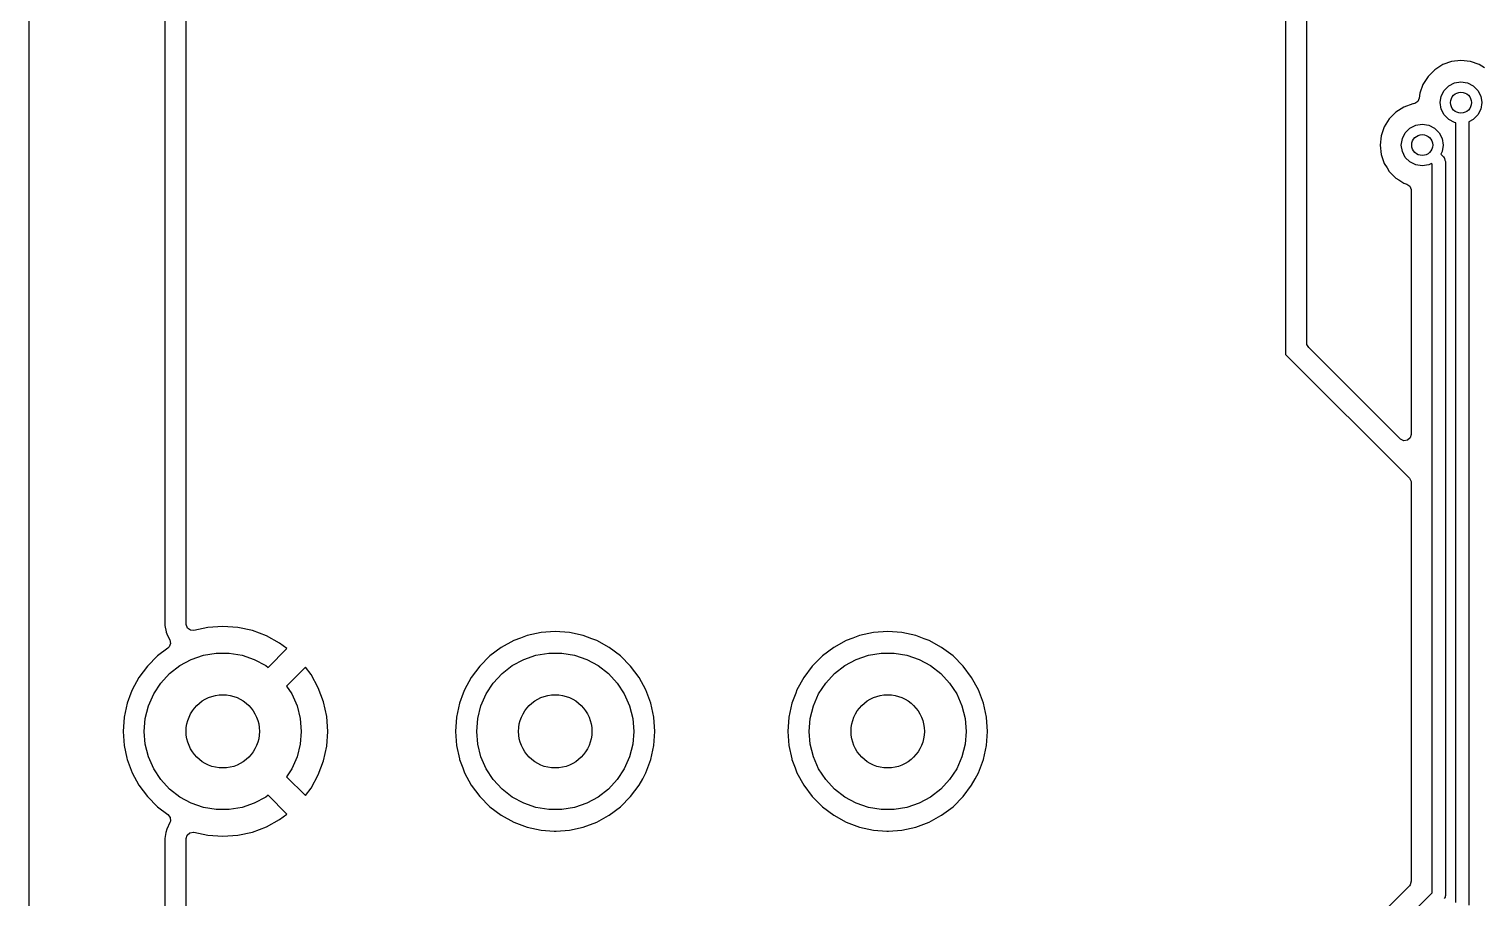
# Model space of a CAD drawing. Extents: x 0.71 to 7.56, y -5.16 to -0.79.
# Drawn here: x 0.709 to 1.802, y -4.503 to -3.85 of the extents above; entities that cross this region are included whole.
import ezdxf

# ---------------------------------------------------------------- set-up
doc = ezdxf.new("R2010")
doc.units = 0
doc.header["$MEASUREMENT"] = 0
doc.layers.add('BLACK', color=7, linetype='CONTINUOUS')

msp = doc.modelspace()

# ---------------------------------------------------------------- linework, layer by layer
at = {"layer": 'BLACK', "linetype": 'CONTINUOUS'}
for p, q in [((0.708681, -4.88178), (0.708681, -2.6378)), ((1.65354, -2.83953), (1.65354, -4.09449)), ((1.66951, -4.08585), (1.66951, -3.70079)), ((0.810807, -3.81559), (0.810807, -4.29759)), ((0.826772, -4.29731), (0.826772, -3.81559)), ((1.76566, -3.88032), (1.76064, -3.88534)), ((1.77167, -3.87654), (1.76566, -3.88032)), ((1.77838, -3.8742), (1.77167, -3.87654)), ((1.78543, -3.8734), (1.77838, -3.8742)), ((1.77838, -3.8742), (1.77838, -3.8742)), ((1.79249, -3.8742), (1.78543, -3.8734)), ((1.78543, -3.8734), (1.78543, -3.8734)), ((1.79919, -3.87654), (1.79249, -3.8742)), ((1.79249, -3.8742), (1.79249, -3.8742)), ((1.80299, -3.87893), (1.79919, -3.87654)), ((1.75686, -3.89136), (1.75451, -3.89806)), ((1.76064, -3.88534), (1.75686, -3.89136)), ((1.77618, -3.89238), (1.78057, -3.89014)), ((1.78057, -3.89014), (1.78543, -3.88937)), ((1.78543, -3.88937), (1.7903, -3.89014)), ((1.7903, -3.89014), (1.79469, -3.89238)), ((1.7541, -3.90172), (1.75304, -3.90426)), ((1.75451, -3.89806), (1.7541, -3.90172)), ((1.75451, -3.89806), (1.75451, -3.89806)), ((1.76969, -3.90512), (1.77046, -3.90025)), ((1.77046, -3.90025), (1.77269, -3.89586)), ((1.77269, -3.89586), (1.77618, -3.89238)), ((1.79469, -3.89238), (1.79817, -3.89586)), ((1.79817, -3.89586), (1.80041, -3.90025)), ((1.80041, -3.90025), (1.80118, -3.90512)), ((1.73653, -3.91221), (1.7315, -3.91723)), ((1.74254, -3.90843), (1.73653, -3.91221)), ((1.74924, -3.90609), (1.74254, -3.90843)), ((1.7498, -3.90603), (1.74924, -3.90609)), ((1.75077, -3.90581), (1.7498, -3.90603)), ((1.75304, -3.90426), (1.75077, -3.90581)), ((1.77046, -3.90998), (1.76969, -3.90512)), ((1.77269, -3.91437), (1.77046, -3.90998)), ((1.80041, -3.90998), (1.79817, -3.91437)), ((1.80118, -3.90512), (1.80041, -3.90998)), ((1.72772, -3.92325), (1.72538, -3.92995)), ((1.7315, -3.91723), (1.72772, -3.92325)), ((1.74356, -3.92775), (1.74704, -3.92427)), ((1.74704, -3.92427), (1.75143, -3.92203)), ((1.75143, -3.92203), (1.7563, -3.92126)), ((1.7563, -3.92126), (1.76117, -3.92203)), ((1.76117, -3.92203), (1.76556, -3.92427)), ((1.76556, -3.92427), (1.76904, -3.92775)), ((1.77618, -3.91786), (1.77269, -3.91437)), ((1.78057, -3.9201), (1.77618, -3.91786)), ((1.78154, -3.92025), (1.78057, -3.9201)), ((1.78154, -4.50664), (1.78154, -3.92025)), ((1.79469, -3.91786), (1.79138, -3.91955)), ((1.79138, -3.91955), (1.79138, -4.50868)), ((1.79817, -3.91437), (1.79469, -3.91786)), ((1.72538, -3.92995), (1.72458, -3.93701)), ((1.72538, -3.92995), (1.72538, -3.92995)), ((1.74055, -3.93701), (1.74132, -3.93214)), ((1.74132, -3.93214), (1.74356, -3.92775)), ((1.76904, -3.92775), (1.77128, -3.93214)), ((1.77128, -3.93214), (1.77205, -3.93701)), ((1.72458, -3.93701), (1.72458, -3.93701)), ((1.72458, -3.93701), (1.72538, -3.94406)), ((1.72538, -3.94406), (1.72538, -3.94407)), ((1.72538, -3.94407), (1.72772, -3.95077)), ((1.74132, -3.94187), (1.74055, -3.93701)), ((1.74356, -3.94626), (1.74132, -3.94187)), ((1.74704, -3.94975), (1.74356, -3.94626)), ((1.77128, -3.94187), (1.77021, -3.94396)), ((1.77021, -3.94396), (1.77222, -3.94597)), ((1.77205, -3.93701), (1.77128, -3.94187)), ((1.77222, -3.94597), (1.77275, -3.94667)), ((1.72772, -3.95077), (1.72981, -3.95409)), ((1.72981, -3.95409), (1.7315, -3.95678)), ((1.7315, -3.95678), (1.73653, -3.9618)), ((1.75143, -3.95199), (1.74704, -3.94975)), ((1.7563, -3.95276), (1.75143, -3.95199)), ((1.76117, -3.95199), (1.7563, -3.95276)), ((1.76325, -3.95092), (1.76117, -3.95199)), ((1.76382, -3.95149), (1.76325, -3.95092)), ((1.76382, -4.4993), (1.76382, -3.95149)), ((1.77275, -3.94667), (1.77288, -3.94679)), ((1.77288, -3.94679), (1.77291, -3.94689)), ((1.77291, -3.94689), (1.77306, -3.94709)), ((1.77306, -3.94709), (1.77332, -3.94828)), ((1.77332, -3.94828), (1.77366, -3.94945)), ((1.77366, -3.94945), (1.77366, -4.50134)), ((1.73653, -3.9618), (1.73876, -3.96321)), ((1.73876, -3.96321), (1.74254, -3.96558)), ((1.74254, -3.96558), (1.74478, -3.96637)), ((1.74478, -3.96637), (1.74702, -3.96797)), ((1.74702, -3.96797), (1.74803, -3.97053)), ((1.74803, -3.97053), (1.74805, -3.97098)), ((1.74805, -3.97098), (1.74805, -4.15463)), ((1.66962, -4.08689), (1.66951, -4.08585)), ((1.67094, -4.08931), (1.66962, -4.08689)), ((1.65354, -4.09449), (1.74662, -4.18757)), ((1.73972, -4.15808), (1.67094, -4.08931)), ((1.73997, -4.15832), (1.73972, -4.15808)), ((1.74247, -4.15947), (1.73997, -4.15832)), ((1.7452, -4.15907), (1.74247, -4.15947)), ((1.74728, -4.15727), (1.7452, -4.15907)), ((1.74805, -4.15463), (1.74728, -4.15727)), ((1.74662, -4.18757), (1.74794, -4.18998)), ((1.74794, -4.18998), (1.74805, -4.19102)), ((1.74805, -4.19102), (1.74805, -4.49075)), ((0.810807, -4.29759), (0.81083, -4.29823)), ((0.81083, -4.29823), (0.810834, -4.29834)), ((0.810834, -4.29834), (0.810834, -4.29834)), ((0.810834, -4.29834), (0.811826, -4.30323)), ((0.811826, -4.30323), (0.811826, -4.30324)), ((0.811826, -4.30324), (0.812787, -4.30581)), ((0.812787, -4.30581), (0.812787, -4.30581)), ((0.812787, -4.30581), (0.812787, -4.30581)), ((0.812787, -4.30581), (0.814538, -4.30913)), ((0.826784, -4.29766), (0.826772, -4.29731)), ((0.827745, -4.30023), (0.826784, -4.29766)), ((0.829947, -4.30188), (0.827745, -4.30023)), ((0.832691, -4.30208), (0.829947, -4.30188)), ((0.843096, -4.29981), (0.832691, -4.30208)), ((0.854331, -4.29901), (0.843096, -4.29981)), ((0.865565, -4.29981), (0.854331, -4.29901)), ((0.854331, -4.29901), (0.854331, -4.29901)), ((0.876571, -4.30221), (0.865565, -4.29981)), ((0.887124, -4.30615), (0.876571, -4.30221)), ((0.897009, -4.31154), (0.887124, -4.30615)), ((0.887124, -4.30615), (0.887124, -4.30615)), ((1.0832, -4.30598), (1.07818, -4.30785)), ((1.09365, -4.3037), (1.0832, -4.30598)), ((1.0832, -4.30598), (1.0832, -4.30598)), ((1.0832, -4.30598), (1.0832, -4.30598)), ((1.09366, -4.3037), (1.09365, -4.3037)), ((1.10433, -4.30294), (1.09366, -4.3037)), ((1.11501, -4.3037), (1.10433, -4.30294)), ((1.10433, -4.30294), (1.10433, -4.30294)), ((1.12546, -4.30598), (1.11501, -4.3037)), ((1.11501, -4.3037), (1.11501, -4.3037)), ((1.13175, -4.30832), (1.12546, -4.30598)), ((1.12546, -4.30598), (1.12546, -4.30598)), ((1.12546, -4.30598), (1.12546, -4.30598)), ((1.3332, -4.30598), (1.32818, -4.30785)), ((1.34365, -4.3037), (1.3332, -4.30598)), ((1.3332, -4.30598), (1.3332, -4.30598)), ((1.3332, -4.30598), (1.3332, -4.30598)), ((1.34366, -4.3037), (1.34365, -4.3037)), ((1.35433, -4.30294), (1.34366, -4.3037)), ((1.36501, -4.3037), (1.35433, -4.30294)), ((1.35433, -4.30294), (1.35433, -4.30294)), ((1.37546, -4.30598), (1.36501, -4.3037)), ((1.36501, -4.3037), (1.36501, -4.3037)), ((1.38175, -4.30832), (1.37546, -4.30598)), ((1.37546, -4.30598), (1.37546, -4.30598)), ((1.37546, -4.30598), (1.37546, -4.30598)), ((0.813146, -4.31532), (0.805207, -4.32126)), ((0.814087, -4.31439), (0.813146, -4.31532)), ((0.815085, -4.31183), (0.814087, -4.31439)), ((0.814538, -4.30913), (0.815085, -4.31183)), ((0.888441, -4.32992), (0.902621, -4.31574)), ((0.89701, -4.31154), (0.897009, -4.31154)), ((0.902621, -4.31574), (0.89701, -4.31154)), ((0.902621, -4.31574), (0.902621, -4.31574)), ((1.06378, -4.31485), (1.05521, -4.32126)), ((1.07317, -4.30972), (1.06378, -4.31485)), ((1.06378, -4.31485), (1.06378, -4.31485)), ((1.07818, -4.30785), (1.07317, -4.30972)), ((1.13549, -4.30972), (1.13175, -4.30832)), ((1.14489, -4.31485), (1.13549, -4.30972)), ((1.13549, -4.30972), (1.13549, -4.30972)), ((1.15345, -4.32126), (1.14489, -4.31485)), ((1.14489, -4.31485), (1.14489, -4.31485)), ((1.14489, -4.31485), (1.14489, -4.31485)), ((1.31378, -4.31485), (1.30521, -4.32126)), ((1.32317, -4.30972), (1.31378, -4.31485)), ((1.31378, -4.31485), (1.31378, -4.31485)), ((1.32818, -4.30785), (1.32317, -4.30972)), ((1.38549, -4.30972), (1.38175, -4.30832)), ((1.39489, -4.31485), (1.38549, -4.30972)), ((1.38549, -4.30972), (1.38549, -4.30972)), ((1.40345, -4.32126), (1.39489, -4.31485)), ((1.39489, -4.31485), (1.39489, -4.31485)), ((1.39489, -4.31485), (1.39489, -4.31485)), ((0.797639, -4.32883), (0.791225, -4.3374)), ((0.805207, -4.32126), (0.797639, -4.32883)), ((0.797639, -4.32883), (0.797639, -4.32883)), ((0.805207, -4.32126), (0.805207, -4.32126)), ((0.814334, -4.3345), (0.822031, -4.32851)), ((0.822031, -4.32851), (0.830609, -4.32387)), ((0.830609, -4.32387), (0.839834, -4.3207)), ((0.839834, -4.3207), (0.849454, -4.3191)), ((0.849454, -4.3191), (0.859207, -4.3191)), ((0.859207, -4.3191), (0.868828, -4.3207)), ((0.868828, -4.3207), (0.878053, -4.32387)), ((0.878053, -4.32387), (0.886631, -4.32851)), ((0.886631, -4.32851), (0.888441, -4.32992)), ((1.04764, -4.32883), (1.04122, -4.3374)), ((1.05521, -4.32126), (1.04764, -4.32883)), ((1.04764, -4.32883), (1.04764, -4.32883)), ((1.05521, -4.32126), (1.05521, -4.32126)), ((1.06433, -4.3345), (1.07203, -4.32851)), ((1.07203, -4.32851), (1.08061, -4.32387)), ((1.08061, -4.32387), (1.08983, -4.3207)), ((1.08983, -4.3207), (1.09945, -4.3191)), ((1.09945, -4.3191), (1.10921, -4.3191)), ((1.10921, -4.3191), (1.11883, -4.3207)), ((1.11883, -4.3207), (1.12805, -4.32387)), ((1.12805, -4.32387), (1.13663, -4.32851)), ((1.13663, -4.32851), (1.14433, -4.3345)), ((1.16102, -4.32883), (1.15345, -4.32126)), ((1.15345, -4.32126), (1.15345, -4.32126)), ((1.15345, -4.32126), (1.15345, -4.32126)), ((1.16744, -4.3374), (1.16102, -4.32883)), ((1.16102, -4.32883), (1.16102, -4.32883)), ((1.16102, -4.32883), (1.16102, -4.32883)), ((1.29764, -4.32883), (1.29122, -4.3374)), ((1.30521, -4.32126), (1.29764, -4.32883)), ((1.29764, -4.32883), (1.29764, -4.32883)), ((1.30521, -4.32126), (1.30521, -4.32126)), ((1.31433, -4.3345), (1.32203, -4.32851)), ((1.32203, -4.32851), (1.33061, -4.32387)), ((1.33061, -4.32387), (1.33983, -4.3207)), ((1.33983, -4.3207), (1.34945, -4.3191)), ((1.34945, -4.3191), (1.35921, -4.3191)), ((1.35921, -4.3191), (1.36883, -4.3207)), ((1.36883, -4.3207), (1.37805, -4.32387)), ((1.37805, -4.32387), (1.38663, -4.32851)), ((1.38663, -4.32851), (1.39433, -4.3345)), ((1.41102, -4.32883), (1.40345, -4.32126)), ((1.40345, -4.32126), (1.40345, -4.32126)), ((1.40345, -4.32126), (1.40345, -4.32126)), ((1.41744, -4.3374), (1.41102, -4.32883)), ((1.41102, -4.32883), (1.41102, -4.32883)), ((1.41102, -4.32883), (1.41102, -4.32883)), ((0.791225, -4.3374), (0.786096, -4.34679)), ((0.791225, -4.3374), (0.791225, -4.3374)), ((0.807728, -4.34168), (0.814334, -4.3345)), ((0.91654, -4.32966), (0.902352, -4.34385)), ((0.92074, -4.33527), (0.91654, -4.32966)), ((0.926138, -4.34516), (0.92074, -4.33527)), ((0.92074, -4.33527), (0.92074, -4.33527)), ((1.04122, -4.3374), (1.0361, -4.34679)), ((1.04122, -4.3374), (1.04122, -4.3374)), ((1.05773, -4.34168), (1.06433, -4.3345)), ((1.14433, -4.3345), (1.15093, -4.34168)), ((1.17257, -4.34679), (1.16744, -4.3374)), ((1.16744, -4.3374), (1.16744, -4.3374)), ((1.16744, -4.3374), (1.16744, -4.3374)), ((1.29122, -4.3374), (1.2861, -4.34679)), ((1.29122, -4.3374), (1.29122, -4.3374)), ((1.30773, -4.34168), (1.31433, -4.3345)), ((1.39433, -4.3345), (1.40093, -4.34168)), ((1.42257, -4.34679), (1.41744, -4.3374)), ((1.41744, -4.3374), (1.41744, -4.3374)), ((1.41744, -4.3374), (1.41744, -4.3374)), ((0.785214, -4.34915), (0.782355, -4.35682)), ((0.786096, -4.34679), (0.785214, -4.34915)), ((0.798475, -4.35878), (0.802393, -4.34985)), ((0.802393, -4.34985), (0.807728, -4.34168)), ((0.902352, -4.34385), (0.906268, -4.34985)), ((0.906268, -4.34985), (0.910186, -4.35878)), ((0.930074, -4.35571), (0.926138, -4.34516)), ((1.03521, -4.34915), (1.03236, -4.35682)), ((1.0361, -4.34679), (1.03521, -4.34915)), ((1.04848, -4.35878), (1.05239, -4.34985)), ((1.05239, -4.34985), (1.05773, -4.34168)), ((1.15093, -4.34168), (1.15627, -4.34985)), ((1.15627, -4.34985), (1.16019, -4.35878)), ((1.17631, -4.35682), (1.17257, -4.34679)), ((1.17257, -4.34679), (1.17257, -4.34679)), ((1.17257, -4.34679), (1.17257, -4.34679)), ((1.28521, -4.34915), (1.28236, -4.35682)), ((1.2861, -4.34679), (1.28521, -4.34915)), ((1.29848, -4.35878), (1.30239, -4.34985)), ((1.30239, -4.34985), (1.30773, -4.34168)), ((1.40093, -4.34168), (1.40627, -4.34985)), ((1.40627, -4.34985), (1.41019, -4.35878)), ((1.42631, -4.35682), (1.42257, -4.34679)), ((1.42257, -4.34679), (1.42257, -4.34679)), ((1.42257, -4.34679), (1.42257, -4.34679)), ((0.782355, -4.35682), (0.78008, -4.36728)), ((0.782355, -4.35682), (0.782355, -4.35682)), ((0.782355, -4.35682), (0.782355, -4.35682)), ((0.796081, -4.36823), (0.798475, -4.35878)), ((0.910186, -4.35878), (0.91258, -4.36823)), ((0.932468, -4.36672), (0.930074, -4.35571)), ((1.03236, -4.35682), (1.03008, -4.36728)), ((1.03236, -4.35682), (1.03236, -4.35682)), ((1.03236, -4.35682), (1.03236, -4.35682)), ((1.04608, -4.36823), (1.04848, -4.35878)), ((1.16019, -4.35878), (1.16258, -4.36823)), ((1.17858, -4.36728), (1.17631, -4.35682)), ((1.28236, -4.35682), (1.28008, -4.36728)), ((1.28236, -4.35682), (1.28236, -4.35682)), ((1.28236, -4.35682), (1.28236, -4.35682)), ((1.29608, -4.36823), (1.29848, -4.35878)), ((1.41019, -4.35878), (1.41258, -4.36823)), ((1.42858, -4.36728), (1.42631, -4.35682)), ((0.78008, -4.36728), (0.779317, -4.37795)), ((0.78008, -4.36728), (0.78008, -4.36728)), ((0.795276, -4.37795), (0.796081, -4.36823)), ((0.91258, -4.36823), (0.913386, -4.37795)), ((0.933272, -4.37795), (0.932468, -4.36672)), ((1.03008, -4.36728), (1.02932, -4.37795)), ((1.03008, -4.36728), (1.03008, -4.36728)), ((1.04528, -4.37795), (1.04608, -4.36823)), ((1.16258, -4.36823), (1.16339, -4.37795)), ((1.17934, -4.37795), (1.17858, -4.36728)), ((1.28008, -4.36728), (1.27932, -4.37795)), ((1.28008, -4.36728), (1.28008, -4.36728)), ((1.29528, -4.37795), (1.29608, -4.36823)), ((1.41258, -4.36823), (1.41339, -4.37795)), ((1.42934, -4.37795), (1.42858, -4.36728)), ((0.779317, -4.37795), (0.779317, -4.37795)), ((0.779317, -4.37795), (0.78008, -4.38863)), ((0.796081, -4.38767), (0.795276, -4.37795)), ((0.913386, -4.37795), (0.91258, -4.38767)), ((0.932468, -4.38919), (0.933272, -4.37795)), ((0.933272, -4.37795), (0.933272, -4.37795)), ((1.02932, -4.37795), (1.02932, -4.37795)), ((1.02932, -4.37795), (1.03008, -4.38863)), ((1.04608, -4.38767), (1.04528, -4.37795)), ((1.16339, -4.37795), (1.16258, -4.38767)), ((1.17858, -4.38863), (1.17934, -4.37795)), ((1.17934, -4.37795), (1.17934, -4.37795)), ((1.27932, -4.37795), (1.27932, -4.37795)), ((1.27932, -4.37795), (1.28008, -4.38863)), ((1.29608, -4.38767), (1.29528, -4.37795)), ((1.41339, -4.37795), (1.41258, -4.38767)), ((1.42858, -4.38863), (1.42934, -4.37795)), ((0.78008, -4.38863), (0.78008, -4.38863)), ((0.78008, -4.38863), (0.782157, -4.39817)), ((0.798475, -4.39713), (0.796081, -4.38767)), ((0.91258, -4.38767), (0.910186, -4.39713)), ((0.930074, -4.40019), (0.932468, -4.38919)), ((1.03008, -4.38863), (1.03008, -4.38863)), ((1.03008, -4.38863), (1.03228, -4.39873)), ((1.04848, -4.39713), (1.04608, -4.38767)), ((1.16258, -4.38767), (1.16019, -4.39713)), ((1.17631, -4.39909), (1.17858, -4.38863)), ((1.28008, -4.38863), (1.28008, -4.38863)), ((1.28008, -4.38863), (1.28228, -4.39873)), ((1.29848, -4.39713), (1.29608, -4.38767)), ((1.41258, -4.38767), (1.41019, -4.39713)), ((1.42631, -4.39909), (1.42858, -4.38863)), ((0.782157, -4.39817), (0.782355, -4.39909)), ((0.782355, -4.39909), (0.784614, -4.40514)), ((0.784614, -4.40514), (0.786096, -4.40911)), ((0.802393, -4.40606), (0.798475, -4.39713)), ((0.910186, -4.39713), (0.906268, -4.40606)), ((0.926138, -4.41075), (0.930074, -4.40019)), ((1.03228, -4.39873), (1.03236, -4.39909)), ((1.03236, -4.39909), (1.03475, -4.40551)), ((1.03475, -4.40551), (1.0361, -4.40911)), ((1.05239, -4.40606), (1.04848, -4.39713)), ((1.16019, -4.39713), (1.15627, -4.40606)), ((1.17257, -4.40911), (1.17631, -4.39909)), ((1.28228, -4.39873), (1.28236, -4.39909)), ((1.28236, -4.39909), (1.28475, -4.40551)), ((1.28475, -4.40551), (1.2861, -4.40911)), ((1.30239, -4.40606), (1.29848, -4.39713)), ((1.41019, -4.39713), (1.40627, -4.40606)), ((1.42257, -4.40911), (1.42631, -4.39909)), ((0.786096, -4.40911), (0.791225, -4.41851)), ((0.807728, -4.41423), (0.802393, -4.40606)), ((0.814334, -4.4214), (0.807728, -4.41423)), ((0.906268, -4.40606), (0.902352, -4.41205)), ((0.902352, -4.41205), (0.91654, -4.42624)), ((0.92074, -4.42063), (0.926138, -4.41075)), ((1.0361, -4.40911), (1.04122, -4.41851)), ((1.05773, -4.41423), (1.05239, -4.40606)), ((1.06433, -4.4214), (1.05773, -4.41423)), ((1.15093, -4.41423), (1.14433, -4.4214)), ((1.15627, -4.40606), (1.15093, -4.41423)), ((1.16744, -4.41851), (1.17009, -4.41365)), ((1.17009, -4.41365), (1.17257, -4.40911)), ((1.17257, -4.40911), (1.17257, -4.40911)), ((1.17257, -4.40911), (1.17257, -4.40911)), ((1.2861, -4.40911), (1.29122, -4.41851)), ((1.30773, -4.41423), (1.30239, -4.40606)), ((1.31433, -4.4214), (1.30773, -4.41423)), ((1.40093, -4.41423), (1.39433, -4.4214)), ((1.40627, -4.40606), (1.40093, -4.41423)), ((1.41744, -4.41851), (1.42009, -4.41365)), ((1.42009, -4.41365), (1.42257, -4.40911)), ((1.42257, -4.40911), (1.42257, -4.40911)), ((1.42257, -4.40911), (1.42257, -4.40911)), ((0.791225, -4.41851), (0.791225, -4.41851)), ((0.791225, -4.41851), (0.791225, -4.41851)), ((0.791225, -4.41851), (0.797639, -4.42708)), ((0.797639, -4.42708), (0.797639, -4.42708)), ((0.797639, -4.42708), (0.797639, -4.42708)), ((0.797639, -4.42708), (0.805207, -4.43464)), ((0.822031, -4.42739), (0.814334, -4.4214)), ((0.830609, -4.43203), (0.822031, -4.42739)), ((0.886631, -4.42739), (0.878053, -4.43203)), ((0.888441, -4.42598), (0.886631, -4.42739)), ((0.902621, -4.44016), (0.888441, -4.42598)), ((0.91654, -4.42624), (0.92074, -4.42063)), ((0.91654, -4.42624), (0.91654, -4.42624)), ((1.04122, -4.41851), (1.04122, -4.41851)), ((1.04122, -4.41851), (1.04122, -4.41851)), ((1.04122, -4.41851), (1.04764, -4.42708)), ((1.04764, -4.42708), (1.04764, -4.42708)), ((1.04764, -4.42708), (1.04764, -4.42708)), ((1.04764, -4.42708), (1.05521, -4.43464)), ((1.07203, -4.42739), (1.06433, -4.4214)), ((1.08061, -4.43203), (1.07203, -4.42739)), ((1.13663, -4.42739), (1.12805, -4.43203)), ((1.14433, -4.4214), (1.13663, -4.42739)), ((1.15345, -4.43464), (1.16102, -4.42708)), ((1.16102, -4.42708), (1.16744, -4.41851)), ((1.29122, -4.41851), (1.29122, -4.41851)), ((1.29122, -4.41851), (1.29122, -4.41851)), ((1.29122, -4.41851), (1.29764, -4.42708)), ((1.29764, -4.42708), (1.29764, -4.42708)), ((1.29764, -4.42708), (1.29764, -4.42708)), ((1.29764, -4.42708), (1.30521, -4.43464)), ((1.32203, -4.42739), (1.31433, -4.4214)), ((1.33061, -4.43203), (1.32203, -4.42739)), ((1.38663, -4.42739), (1.37805, -4.43203)), ((1.39433, -4.4214), (1.38663, -4.42739)), ((1.40345, -4.43464), (1.41102, -4.42708)), ((1.41102, -4.42708), (1.41744, -4.41851)), ((0.805207, -4.43464), (0.805207, -4.43464)), ((0.805207, -4.43464), (0.805207, -4.43464)), ((0.805207, -4.43464), (0.81309, -4.44055)), ((0.839834, -4.4352), (0.830609, -4.43203)), ((0.849454, -4.43681), (0.839834, -4.4352)), ((0.859207, -4.43681), (0.849454, -4.43681)), ((0.868828, -4.4352), (0.859207, -4.43681)), ((0.878053, -4.43203), (0.868828, -4.4352)), ((1.05521, -4.43464), (1.05521, -4.43464)), ((1.05521, -4.43464), (1.05521, -4.43464)), ((1.05521, -4.43464), (1.06378, -4.44106)), ((1.08983, -4.4352), (1.08061, -4.43203)), ((1.09945, -4.43681), (1.08983, -4.4352)), ((1.10921, -4.43681), (1.09945, -4.43681)), ((1.11883, -4.4352), (1.10921, -4.43681)), ((1.12805, -4.43203), (1.11883, -4.4352)), ((1.14489, -4.44106), (1.15345, -4.43464)), ((1.30521, -4.43464), (1.30521, -4.43464)), ((1.30521, -4.43464), (1.30521, -4.43464)), ((1.30521, -4.43464), (1.31378, -4.44106)), ((1.33983, -4.4352), (1.33061, -4.43203)), ((1.34945, -4.43681), (1.33983, -4.4352)), ((1.35921, -4.43681), (1.34945, -4.43681)), ((1.36883, -4.4352), (1.35921, -4.43681)), ((1.37805, -4.43203), (1.36883, -4.4352)), ((1.39489, -4.44106), (1.40345, -4.43464)), ((0.814518, -4.44663), (0.812229, -4.45146)), ((0.81309, -4.44055), (0.814738, -4.44275)), ((0.814934, -4.44549), (0.814464, -4.44661)), ((0.814464, -4.44661), (0.814518, -4.44663)), ((0.814738, -4.44275), (0.814934, -4.44549)), ((0.887124, -4.44976), (0.89701, -4.44436)), ((0.89701, -4.44436), (0.902621, -4.44016)), ((0.902621, -4.44016), (0.902621, -4.44016)), ((1.06378, -4.44106), (1.06378, -4.44106)), ((1.06378, -4.44106), (1.06378, -4.44106)), ((1.06378, -4.44106), (1.07317, -4.44619)), ((1.07317, -4.44619), (1.07317, -4.44619)), ((1.07317, -4.44619), (1.07317, -4.44619)), ((1.07317, -4.44619), (1.07317, -4.44619)), ((1.07317, -4.44619), (1.0832, -4.44993)), ((1.12546, -4.44993), (1.13549, -4.44619)), ((1.13549, -4.44619), (1.14431, -4.44137)), ((1.13549, -4.44619), (1.13549, -4.44619)), ((1.13549, -4.44619), (1.13549, -4.44619)), ((1.14431, -4.44137), (1.14489, -4.44106)), ((1.31378, -4.44106), (1.31378, -4.44106)), ((1.31378, -4.44106), (1.31378, -4.44106)), ((1.31378, -4.44106), (1.32317, -4.44619)), ((1.32317, -4.44619), (1.32317, -4.44619)), ((1.32317, -4.44619), (1.32317, -4.44619)), ((1.32317, -4.44619), (1.32317, -4.44619)), ((1.32317, -4.44619), (1.3332, -4.44993)), ((1.37546, -4.44993), (1.38549, -4.44619)), ((1.38549, -4.44619), (1.39431, -4.44137)), ((1.38549, -4.44619), (1.38549, -4.44619)), ((1.38549, -4.44619), (1.38549, -4.44619)), ((1.39431, -4.44137), (1.39489, -4.44106)), ((0.811454, -4.4541), (0.810807, -4.4586)), ((0.810807, -4.4586), (0.810807, -4.52268)), ((0.812229, -4.45146), (0.811454, -4.4541)), ((0.811454, -4.4541), (0.811454, -4.4541)), ((0.826772, -4.4586), (0.827547, -4.45596)), ((0.826772, -4.52268), (0.826772, -4.4586)), ((0.827547, -4.45596), (0.829626, -4.45416)), ((0.829626, -4.45416), (0.832348, -4.45377)), ((0.832348, -4.45377), (0.832691, -4.45383)), ((0.832691, -4.45383), (0.843096, -4.45609)), ((0.843096, -4.45609), (0.843096, -4.45609)), ((0.843096, -4.45609), (0.854331, -4.45689)), ((0.854331, -4.45689), (0.865565, -4.45609)), ((0.854331, -4.45689), (0.854331, -4.45689)), ((0.865565, -4.45609), (0.876571, -4.4537)), ((0.876571, -4.4537), (0.887124, -4.44976)), ((1.0832, -4.44993), (1.09366, -4.4522)), ((1.09366, -4.4522), (1.10357, -4.45291)), ((1.10357, -4.45291), (1.10433, -4.45297)), ((1.10433, -4.45297), (1.10504, -4.45292)), ((1.10433, -4.45297), (1.10433, -4.45297)), ((1.10433, -4.45297), (1.10433, -4.45297)), ((1.10504, -4.45292), (1.11501, -4.4522)), ((1.11501, -4.4522), (1.12546, -4.44993)), ((1.3332, -4.44993), (1.34366, -4.4522)), ((1.34366, -4.4522), (1.35357, -4.45291)), ((1.35357, -4.45291), (1.35433, -4.45297)), ((1.35433, -4.45297), (1.35504, -4.45292)), ((1.35433, -4.45297), (1.35433, -4.45297)), ((1.35433, -4.45297), (1.35433, -4.45297)), ((1.35504, -4.45292), (1.36501, -4.4522)), ((1.36501, -4.4522), (1.37546, -4.44993)), ((1.74805, -4.49075), (1.74728, -4.49339)), ((1.74662, -4.4942), (1.69207, -4.54875)), ((1.69717, -4.56594), (1.76382, -4.4993)), ((1.74728, -4.49339), (1.74662, -4.4942)), ((1.77346, -4.50273), (1.7728, -4.50375)), ((1.7735, -4.50248), (1.77346, -4.50273)), ((1.77355, -4.50238), (1.7735, -4.50248)), ((1.77366, -4.50134), (1.77354, -4.50221)), ((1.77354, -4.50221), (1.77355, -4.50238))]:
    msp.add_line(p, q, dxfattribs=at)
at = {"layer": 'BLACK'}
for centre, radius in [((1.78543, -3.90512), 0.007874), ((1.7563, -3.93701), 0.007874), ((0.854331, -4.37795), 0.027559), ((1.10433, -4.37795), 0.027559), ((1.35433, -4.37795), 0.027559)]:
    msp.add_circle(centre, radius, dxfattribs=at)

doc.saveas('drawing.dxf')
